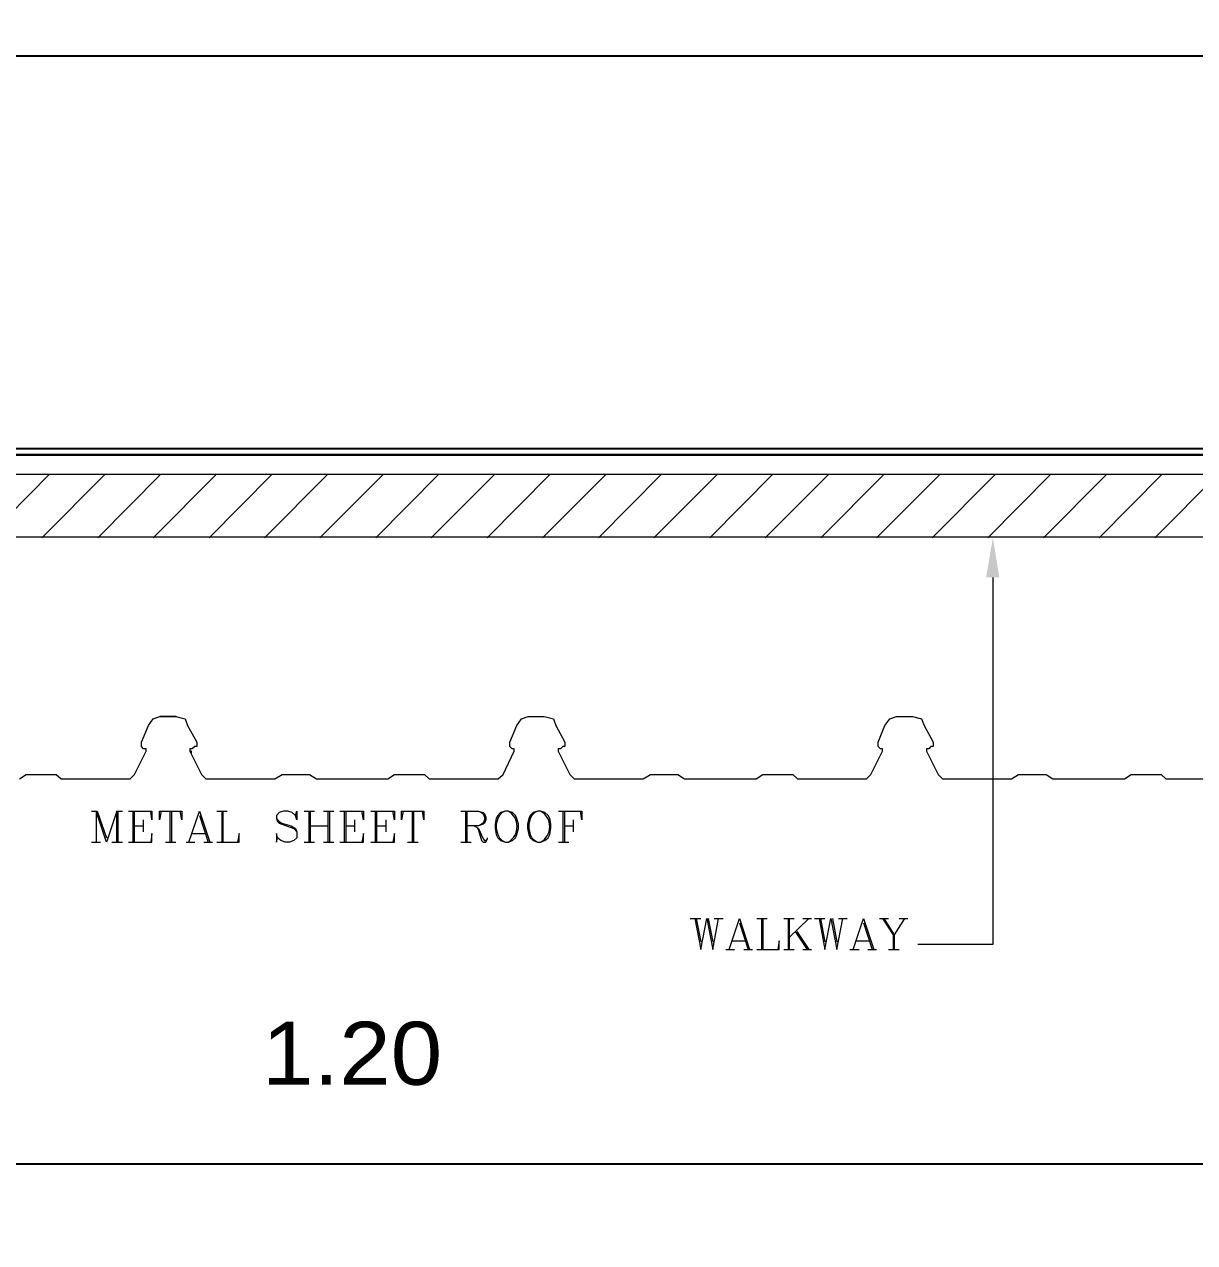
# Model space of a CAD drawing. Header units: millimetres. Extents: x 1732 to 2060, y 1135 to 1322.
# Drawn here: x 1812.84 to 1842.66, y 1141.22 to 1172.26 of the extents above; entities that cross this region are included whole.
import ezdxf

# ---------------------------------------------------------------- set-up
doc = ezdxf.new("R2010")
doc.units = ezdxf.units.MM
doc.layers.get('Defpoints').update_dxf_attribs({"color": 2})
doc.styles.add('MASTER', font='cordia.shx', dxfattribs={"width": 1.1})
doc.dimstyles.new('E0025', dxfattribs={"dimscale": 0.025, "dimtxt": 1.6, "dimasz": 1.6, "dimexe": 2, "dimexo": 1, "dimgap": 2, "dimtad": 1, "dimtih": 1, "dimtoh": 1, "dimdec": 4, "dimzin": 0, "dimdsep": 46, "dimlunit": 6, "dimtxsty": 'MASTER', "dimblk": 'AA', "dimcen": 1, "dimclrd": 256, "dimclre": 256, "dimclrt": 256, "dimadec": 0, "dimazin": 0, "dimtfac": 1, "dimtdec": 4, "dimtix": 1, "dimtmove": 2, "dimatfit": 3, "dimfxl": 1, "dimtolj": 1, "dimtzin": 0, "dimarcsym": 0})

# ---------------------------------------------------------------- blocks, each defined once
blk = doc.blocks.new('AA')
at = {"color": 3}
blk.add_line((-0.5, -0.5), (0.5, 0.5), dxfattribs=at)
at = {"color": 8}
blk.add_line((-1, 0), (0.5, 0), dxfattribs=at)
blk = doc.blocks.new('*D8')
at = {"lineweight": -2}
for p, q in [((1.81876, -0.17889), (1.81876, -0.48815)), ((2.98876, -0.17889), (2.98876, -0.48815)), ((1.85876, -0.43815), (2.94876, -0.43815))]:
    blk.add_line(p, q, dxfattribs=at)
at = {"layer": 'Defpoints', "color": 0}
for p in [(1.81876, -0.15389), (2.98876, -0.15389), (2.98876, -0.43815)]:
    blk.add_point(p, dxfattribs=at)
at = {"linetype": 'ByBlock', "lineweight": -2, "xscale": 0.04, "yscale": 0.04, "zscale": 0.04, "rotation": 180}
blk.add_blockref('AA', (1.81876, -0.43815), dxfattribs=at)
at = {"linetype": 'ByBlock', "lineweight": -2, "xscale": 0.04, "yscale": 0.04, "zscale": 0.04}
blk.add_blockref('AA', (2.98876, -0.43815), dxfattribs=at)
at = {"insert": (2.40376, -0.36815), "char_height": 0.04, "attachment_point": 5, "style": 'MASTER'}
blk.add_mtext('\\A1;1.20', dxfattribs=at)
blk = doc.blocks.new('*D13')
at = {"lineweight": -2}
for p, q in [((0.63532, 0.05999), (0.63532, 0.31584)), ((2.97532, 0.05999), (2.97532, 0.31584)), ((0.67532, 0.26584), (2.93532, 0.26584))]:
    blk.add_line(p, q, dxfattribs=at)
at = {"layer": 'Defpoints', "color": 0}
for p in [(2.97532, 0.26584), (0.63532, 0.03499), (2.97532, 0.03499)]:
    blk.add_point(p, dxfattribs=at)
at = {"linetype": 'ByBlock', "lineweight": -2, "xscale": 0.04, "yscale": 0.04, "zscale": 0.04, "rotation": 180}
blk.add_blockref('AA', (0.63532, 0.26584), dxfattribs=at)
at = {"linetype": 'ByBlock', "lineweight": -2, "xscale": 0.04, "yscale": 0.04, "zscale": 0.04}
blk.add_blockref('AA', (2.97532, 0.26584), dxfattribs=at)
at = {"insert": (1.80532, 0.33584), "char_height": 0.04, "attachment_point": 5, "style": 'MASTER'}
blk.add_mtext('\\A1;ADJUST', dxfattribs=at)
blk = doc.blocks.new('A$C39f6e9bc')
at = {"color": 80}
blk.add_line((0.96642, 0.01229), (5.19622, 0.01229), dxfattribs=at)
blk.add_lwpolyline([(5.19622, 0.01229), (0.96642, 0.01229), (0.96642, 0.01634), (5.19622, 0.01634)], close=True, dxfattribs=at)
at = {"color": 8, "lineweight": 0}
blk.add_lwpolyline([(3.36017, -0.04006), (0.3693, -0.04006), (0.3693, 0), (3.36017, 0), (4.28704, 0), (4.28704, -0.04006)], close=True, dxfattribs=at)
for points in [[(2.17141, -0.04031), (2.21146, 0)], [(2.20665, -0.04031), (2.24696, 0)], [(2.24214, -0.04031), (2.2822, 0)], [(2.27738, -0.04031), (2.31769, 0)], [(2.31287, -0.04031), (2.35293, 0)], [(2.34811, -0.04031), (2.38842, 0)], [(2.38335, -0.04031), (2.42366, 0)], [(2.41885, -0.04031), (2.4589, 0)], [(2.45408, -0.04031), (2.49439, 0)], [(2.48958, -0.04031), (2.52963, 0)], [(2.52482, -0.04031), (2.56513, 0)], [(2.56031, -0.04031), (2.60037, 0)], [(2.59555, -0.04031), (2.63586, 0)], [(2.63104, -0.04031), (2.6711, 0)], [(2.66628, -0.04031), (2.70659, 0)], [(2.70152, -0.04031), (2.74183, 0)], [(2.73701, -0.04031), (2.77732, 0)], [(2.77225, -0.04031), (2.81256, 0)], [(2.80775, -0.04031), (2.8478, 0)], [(2.84299, -0.04031), (2.8833, 0)], [(2.87848, -0.04031), (2.91854, 0)], [(2.91372, -0.04031), (2.95403, 0)], [(2.19245, -0.19344), (2.19676, -0.19065), (2.21577, -0.19065), (2.21882, -0.19344), (2.22034, -0.19344), (2.26115, -0.19344), (2.26268, -0.19344), (2.26546, -0.19065), (2.27282, -0.17594), (2.27282, -0.17442), (2.2713, -0.17442), (2.27003, -0.1729), (2.27003, -0.17011), (2.27434, -0.15972), (2.27738, -0.15541), (2.28169, -0.15389), (2.29183, -0.15389), (2.28169, -0.15389)], [(2.28144, -0.15389), (2.29234, -0.15389)], [(2.29183, -0.15389), (2.29766, -0.15541), (2.29918, -0.15972), (2.30501, -0.17011), (2.30501, -0.1729), (2.30375, -0.1729), (2.30223, -0.17442), (2.3007, -0.17442), (2.3007, -0.17594), (2.30806, -0.19065), (2.31085, -0.19344), (2.31237, -0.19344), (2.3547, -0.19344), (2.35927, -0.19065), (2.37676, -0.19065), (2.38107, -0.19344), (2.38259, -0.19344), (2.42645, -0.19344), (2.43076, -0.19065), (2.44977, -0.19065), (2.45282, -0.19344), (2.45434, -0.19344), (2.49515, -0.19344), (2.49668, -0.19344), (2.49972, -0.19065), (2.50682, -0.17594), (2.50682, -0.17442), (2.50555, -0.17442), (2.50403, -0.1729), (2.50403, -0.17011), (2.50834, -0.15972), (2.51138, -0.15541), (2.51569, -0.15389), (2.52583, -0.15389), (2.53166, -0.15541), (2.53318, -0.15972), (2.53901, -0.17011), (2.53901, -0.1729), (2.53775, -0.1729), (2.53623, -0.17442), (2.5347, -0.17442), (2.5347, -0.17594), (2.54206, -0.19065), (2.54485, -0.19344), (2.54637, -0.19344), (2.5887, -0.19344), (2.59327, -0.19065), (2.61076, -0.19065), (2.61507, -0.19344), (2.61659, -0.19344), (2.66045, -0.19344), (2.66476, -0.19065), (2.68377, -0.19065), (2.68682, -0.19344), (2.68834, -0.19344), (2.72915, -0.19344), (2.73068, -0.19344), (2.73346, -0.19065), (2.74082, -0.17594), (2.74082, -0.17442), (2.73955, -0.17442), (2.73803, -0.1729), (2.73803, -0.17011), (2.74234, -0.15972), (2.74538, -0.15541), (2.74969, -0.15389), (2.75983, -0.15389), (2.76566, -0.15541), (2.76718, -0.15972), (2.77301, -0.17011), (2.77301, -0.1729), (2.77149, -0.1729), (2.77023, -0.17442), (2.7687, -0.17442), (2.7687, -0.17594), (2.77606, -0.19065), (2.77885, -0.19344), (2.78037, -0.19344), (2.8227, -0.19344), (2.82727, -0.19065), (2.84476, -0.19065), (2.84907, -0.19344), (2.85059, -0.19344), (2.89445, -0.19344), (2.89876, -0.19065), (2.91777, -0.19065), (2.92082, -0.19344), (2.92234, -0.19344), (2.96315, -0.19344)], [(2.30172, -0.17721), (2.30172, -0.17569)]]:
    blk.add_lwpolyline(points, dxfattribs=at)
at = {"color": 3, "lineweight": 0}
blk.add_lwpolyline([(2.81079, -0.06566), (2.81079, -0.29865), (2.76313, -0.29865)], dxfattribs=at)
at = {"color": 7, "lineweight": 0}
for points in [[(2.23826, -0.21397), (2.24181, -0.21397), (2.24764, -0.23096)], [(2.25424, -0.23375), (2.25424, -0.21397), (2.24764, -0.23375), (2.24105, -0.21397), (2.24105, -0.23375)], [(2.25424, -0.21397), (2.25778, -0.21397)], [(2.255, -0.21397), (2.255, -0.23375)], [(2.26159, -0.21397), (2.27655, -0.21397), (2.27655, -0.21955), (2.27578, -0.21397)], [(2.26438, -0.21397), (2.26438, -0.23375)], [(2.26539, -0.21397), (2.26539, -0.23375)], [(2.28238, -0.21397), (2.28136, -0.21955), (2.28136, -0.21397), (2.29556, -0.21397), (2.29556, -0.21955), (2.29455, -0.21397)], [(2.28795, -0.21397), (2.28795, -0.23375)], [(2.28897, -0.21397), (2.28897, -0.23375)], [(2.30012, -0.23375), (2.30671, -0.21397), (2.31331, -0.23375)], [(2.31787, -0.21397), (2.32446, -0.21397)], [(2.32091, -0.21397), (2.32091, -0.23375)], [(2.32167, -0.21397), (2.32167, -0.23375)], [(2.36781, -0.21676), (2.36857, -0.21397), (2.36857, -0.21955), (2.36781, -0.21676), (2.36578, -0.21499), (2.363, -0.21397), (2.36021, -0.21397), (2.35742, -0.21499), (2.35564, -0.21676), (2.35564, -0.21879), (2.3564, -0.22056), (2.35742, -0.22158), (2.35919, -0.22234), (2.36502, -0.22437), (2.3668, -0.22513), (2.36857, -0.22715)], [(2.37339, -0.21397), (2.37998, -0.21397)], [(2.37618, -0.21397), (2.37618, -0.23375)], [(2.37719, -0.21397), (2.37719, -0.23375)], [(2.38556, -0.21397), (2.39215, -0.21397)], [(2.38835, -0.21397), (2.38835, -0.23375)], [(2.38936, -0.21397), (2.38936, -0.23375)], [(2.39595, -0.21397), (2.41091, -0.21397), (2.41091, -0.21955), (2.4099, -0.21397)], [(2.39874, -0.21397), (2.39874, -0.23375)], [(2.39976, -0.21397), (2.39976, -0.23375)], [(2.41573, -0.21397), (2.43069, -0.21397), (2.43069, -0.21955), (2.42967, -0.21397)], [(2.41852, -0.21397), (2.41852, -0.23375)], [(2.41928, -0.21397), (2.41928, -0.23375)], [(2.43626, -0.21397), (2.43525, -0.21955), (2.43525, -0.21397), (2.44945, -0.21397), (2.44945, -0.21955), (2.44843, -0.21397)], [(2.44184, -0.21397), (2.44184, -0.23375)], [(2.44286, -0.21397), (2.44286, -0.23375)], [(2.47277, -0.21397), (2.48418, -0.21397), (2.48697, -0.21499), (2.48798, -0.21575), (2.48874, -0.21777), (2.48874, -0.21955), (2.48798, -0.22158), (2.48697, -0.22234), (2.48418, -0.22335), (2.47657, -0.22335)], [(2.47581, -0.21397), (2.47581, -0.23375)], [(2.47657, -0.21397), (2.47657, -0.23375)], [(2.48418, -0.21397), (2.48595, -0.21499), (2.48697, -0.21575), (2.48798, -0.21777), (2.48798, -0.21955), (2.48697, -0.22158), (2.48595, -0.22234), (2.48418, -0.22335)], [(2.50117, -0.21397), (2.49812, -0.21499), (2.49635, -0.21676), (2.49533, -0.21879), (2.49457, -0.22234), (2.49457, -0.22513), (2.49533, -0.22893), (2.49635, -0.23096), (2.49812, -0.23273), (2.50117, -0.23375), (2.50294, -0.23375), (2.50573, -0.23273), (2.5075, -0.23096), (2.50852, -0.22893), (2.50953, -0.22513), (2.50953, -0.22234), (2.50852, -0.21879), (2.5075, -0.21676), (2.50573, -0.21499), (2.50294, -0.21397), (2.50117, -0.21397), (2.49914, -0.21499), (2.49736, -0.21676), (2.49635, -0.21879), (2.49533, -0.22234), (2.49533, -0.22513), (2.49635, -0.22893), (2.49736, -0.23096), (2.49914, -0.23273), (2.50117, -0.23375)], [(2.5217, -0.21397), (2.51891, -0.21499), (2.51688, -0.21676), (2.51612, -0.21879), (2.51511, -0.22234), (2.51511, -0.22513), (2.51612, -0.22893), (2.51688, -0.23096), (2.51891, -0.23273), (2.5217, -0.23375), (2.52347, -0.23375), (2.52626, -0.23273), (2.52829, -0.23096), (2.52931, -0.22893), (2.53007, -0.22513), (2.53007, -0.22234), (2.52931, -0.21879), (2.52829, -0.21676), (2.52626, -0.21499), (2.52347, -0.21397), (2.5217, -0.21397), (2.51993, -0.21499), (2.5179, -0.21676), (2.51688, -0.21879), (2.51612, -0.22234), (2.51612, -0.22513), (2.51688, -0.22893), (2.5179, -0.23096), (2.51993, -0.23273), (2.5217, -0.23375)], [(2.53488, -0.21397), (2.54984, -0.21397), (2.54984, -0.21955), (2.54883, -0.21397)], [(2.53767, -0.21397), (2.53767, -0.23375)], [(2.53869, -0.21397), (2.53869, -0.23375)], [(2.26539, -0.22335), (2.27097, -0.22335)], [(2.27097, -0.21955), (2.27097, -0.22715)], [(2.30671, -0.21676), (2.31229, -0.23375)], [(2.35564, -0.21879), (2.35742, -0.22056), (2.35919, -0.22158), (2.36502, -0.22335), (2.3668, -0.22437), (2.36781, -0.22513), (2.36857, -0.22715), (2.36857, -0.23096), (2.3668, -0.23273), (2.36401, -0.23375), (2.36122, -0.23375), (2.35843, -0.23273), (2.3564, -0.23096), (2.35564, -0.22817), (2.35564, -0.23375), (2.3564, -0.23096)], [(2.37719, -0.22335), (2.38835, -0.22335)], [(2.39976, -0.22335), (2.40533, -0.22335)], [(2.40533, -0.21955), (2.40533, -0.22715)], [(2.41928, -0.22335), (2.42511, -0.22335)], [(2.42511, -0.21955), (2.42511, -0.22715)], [(2.48139, -0.22335), (2.48317, -0.22437), (2.48418, -0.22513), (2.48697, -0.23172), (2.48798, -0.23273), (2.48874, -0.23273), (2.48976, -0.23172)], [(2.48317, -0.22437), (2.48418, -0.22614), (2.48595, -0.23273), (2.48697, -0.23375), (2.48874, -0.23375), (2.48976, -0.23172), (2.48976, -0.23096)], [(2.53869, -0.22335), (2.54426, -0.22335)], [(2.54426, -0.21955), (2.54426, -0.22715)], [(2.26159, -0.23375), (2.27655, -0.23375), (2.27655, -0.22817), (2.27578, -0.23375)], [(2.3019, -0.22817), (2.31052, -0.22817)], [(2.31787, -0.23375), (2.33207, -0.23375), (2.33207, -0.22817), (2.33105, -0.23375)], [(2.39595, -0.23375), (2.41091, -0.23375), (2.41091, -0.22817), (2.4099, -0.23375)], [(2.41573, -0.23375), (2.43069, -0.23375), (2.43069, -0.22817), (2.42967, -0.23375)], [(2.23826, -0.23375), (2.24384, -0.23375)], [(2.25119, -0.23375), (2.25778, -0.23375)], [(2.28517, -0.23375), (2.29176, -0.23375)], [(2.29835, -0.23375), (2.30393, -0.23375)], [(2.3095, -0.23375), (2.31508, -0.23375)], [(2.37339, -0.23375), (2.37998, -0.23375)], [(2.38556, -0.23375), (2.39215, -0.23375)], [(2.43905, -0.23375), (2.44564, -0.23375)], [(2.47277, -0.23375), (2.47936, -0.23375)], [(2.53488, -0.23375), (2.54147, -0.23375)], [(2.61867, -0.28217), (2.62526, -0.28217)], [(2.62146, -0.28217), (2.62526, -0.30194), (2.62906, -0.28217), (2.63287, -0.30194), (2.63667, -0.28217)], [(2.62247, -0.28217), (2.62526, -0.29713)], [(2.63008, -0.28217), (2.63287, -0.29713)], [(2.63388, -0.28217), (2.63946, -0.28217)], [(2.64326, -0.30194), (2.64985, -0.28217), (2.65619, -0.30194)], [(2.64985, -0.28496), (2.65543, -0.30194)], [(2.66101, -0.28217), (2.6676, -0.28217)], [(2.6638, -0.28217), (2.6638, -0.30194)], [(2.66481, -0.28217), (2.66481, -0.30194)], [(2.67799, -0.28217), (2.68459, -0.28217)], [(2.68078, -0.28217), (2.68078, -0.30194)], [(2.68154, -0.28217), (2.68154, -0.30194)], [(2.69397, -0.28217), (2.68154, -0.29434)], [(2.69016, -0.28217), (2.69574, -0.28217)], [(2.69751, -0.28217), (2.70411, -0.28217)], [(2.70056, -0.28217), (2.70411, -0.30194), (2.70791, -0.28217), (2.71171, -0.30194), (2.71551, -0.28217)], [(2.70132, -0.28217), (2.70411, -0.29713)], [(2.70892, -0.28217), (2.71171, -0.29713)], [(2.71273, -0.28217), (2.7183, -0.28217)], [(2.72211, -0.30194), (2.7287, -0.28217), (2.73529, -0.30194)], [(2.7287, -0.28496), (2.73428, -0.30194)], [(2.73884, -0.28217), (2.74467, -0.28217)], [(2.74087, -0.28217), (2.74746, -0.29256), (2.74746, -0.30194)], [(2.74163, -0.28217), (2.74822, -0.29256), (2.74822, -0.30194)], [(2.75481, -0.28217), (2.74822, -0.29256)], [(2.75126, -0.28217), (2.75684, -0.28217)], [(2.68535, -0.29054), (2.69295, -0.30194)], [(2.68636, -0.29054), (2.69397, -0.30194)], [(2.64504, -0.29637), (2.6534, -0.29637)], [(2.66101, -0.30194), (2.6752, -0.30194), (2.6752, -0.29637), (2.67419, -0.30194)], [(2.72388, -0.29637), (2.73225, -0.29637)], [(2.64123, -0.30194), (2.64681, -0.30194)], [(2.65264, -0.30194), (2.65822, -0.30194)], [(2.67799, -0.30194), (2.68459, -0.30194)], [(2.69016, -0.30194), (2.69574, -0.30194)], [(2.72008, -0.30194), (2.72591, -0.30194)], [(2.73149, -0.30194), (2.73706, -0.30194)], [(2.74467, -0.30194), (2.75126, -0.30194)]]:
    blk.add_lwpolyline(points, dxfattribs=at)
for centre, radius, start, end in [((2.49711, -0.22386), 0.01148, 300.52971, 59.47029), ((2.51815, -0.22386), 0.01123, 298.32551, 61.67449)]:
    blk.add_arc(centre, radius, start, end, dxfattribs=at)
at = {"color": 3, "transparency": 33554559}
blk.add_solid([(2.80661, -0.06541), (2.81092, -0.04031), (2.81497, -0.06541)], dxfattribs=at)
dim = blk.add_aligned_dim(p1=(0.63532, 0.03499), p2=(2.97532, 0.03499), distance=0.23085, text='ADJUST', dimstyle='E0025', override={"dimtxsty": 'MASTER'})
dim.commit()
dim.dimension.update_dxf_attribs({"geometry": '*D13', "text_midpoint": (1.80532, 0.33584)})
dim = blk.add_aligned_dim(p1=(1.81876, -0.15389), p2=(2.98876, -0.15389), distance=-0.28426, text='1.20', dimstyle='E0025')
dim.commit()
dim.dimension.update_dxf_attribs({"geometry": '*D8', "text_midpoint": (2.40376, -0.36815)})
blk = doc.blocks.new('A$C1068fede')
blk.add_blockref('A$C39f6e9bc', (-5.54825, 0))

msp = doc.modelspace()

# ---------------------------------------------------------------- block references
at = {"xscale": 40.10805704610954, "yscale": 40.10805704610954, "zscale": 40.10805704610954}
msp.add_blockref('A$C1068fede', (1947.307, 1160.798), dxfattribs=at)

doc.saveas('drawing.dxf')
